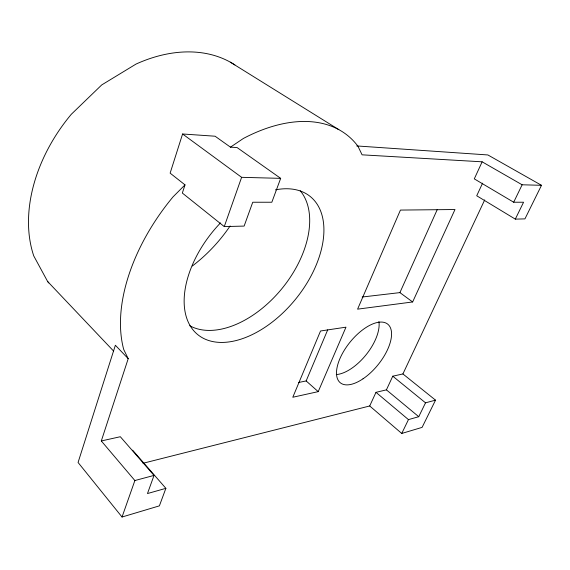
<?xml version="1.0" encoding="UTF-8"?>
<svg xmlns="http://www.w3.org/2000/svg" width="570" height="570" viewBox="0 0 570 570"><rect width="100%" height="100%" fill="white"/><g stroke="black" fill="none" stroke-linecap="round" stroke-linejoin="round"><path stroke-width="0.85" d="M182.585 133.986L170.131 173.145L185.008 184.872L182.336 193.059L224.267 226.589L244.131 226.083L252.745 202.243L271.833 202.236L280.675 178.36L237.063 147.544L230.472 147.16L215.082 136.216L182.585 133.986L241.616 177.32L280.675 178.36M128.207 358.673L115.368 345.256L78.069 462.477L122.037 517.019L134.876 480.539L101.31 440.952L128.207 358.673L123.711 349.467A160.284 96.836 -50.8 0 1 173.002 196.907L185.008 184.872M224.267 226.589L241.616 177.32M101.31 440.952L120.32 436.727L154.028 475.416L147.473 493.556L165.877 488.34L132.618 450.193M165.877 488.34L159.386 505.861L122.037 517.019M298.509 382.506L306.147 380.938L327.7 329.859M318.217 391.633L345.976 327.166L320.532 330.992L292.802 397.247L318.217 391.633L306.147 380.938M362.157 297.02L399.905 292.617L437.161 209.774M412.644 301.958L454.988 209.525L400.432 210.073L357.589 309.154L412.644 301.958L399.905 292.617M369.709 405.975L375.986 392.338L386.41 389.859L392.773 376.193L402.912 373.941L435.53 400.147L422.099 427.379L401.75 433.457L369.709 405.975L143.049 463.268M515.308 219.129L524.942 218.88L541.5 185.307L522.127 184.787L482.142 161.816L474.29 178.873L513.691 202.229L523.566 202.229L515.308 219.129L476.72 195.767L482.591 183.155M402.912 373.941L484.714 199.885M401.75 433.457L408.455 419.613L418.743 416.699L425.526 402.826L435.53 400.147M513.691 202.229L522.127 184.787M230.472 147.16L243.397 138.453A160.284 96.836 -50.8 0 1 357.988 146.291L362.078 154.826L482.142 161.816M134.876 480.539L154.028 475.416M356.713 145.941L487.892 154.954L541.5 185.307M230.337 62.173L338.815 129.639M392.773 376.193L425.526 402.826M386.41 389.859L418.743 416.699M375.986 392.338L408.455 419.613M234.883 64.916A144.103 102.978 -50.5 0 0 136.009 64.082L101.745 84.909L71.293 114.292A144.103 102.978 -50.5 0 0 33.751 255.909L47.645 281.523L113.622 351.106M378.907 321.63A37.264 18.311 -51 0 1 366.075 354.789A37.264 18.311 -51 0 1 336.293 374.568M300.219 190.743A87.801 54.072 -50.8 0 1 281.929 288.612A87.801 54.072 -50.8 0 1 189.71 325.719M275.445 189.853A89.077 53.452 -50.8 0 1 313.08 271.968A89.077 53.452 -50.8 0 1 203.041 338.131A89.077 53.452 -50.8 0 1 220.49 222.906M48.785 282.905A144.103 102.978 -50.5 0 1 47.645 281.523M230.13 225.941A123.248 87.887 -50.5 0 1 192.346 265.998M363.012 378.808A37.691 17.991 -51 0 0 388.362 324.722A37.691 17.991 -51 0 0 340.71 356.87A37.691 17.991 -51 0 0 363.012 378.808"/></g></svg>
